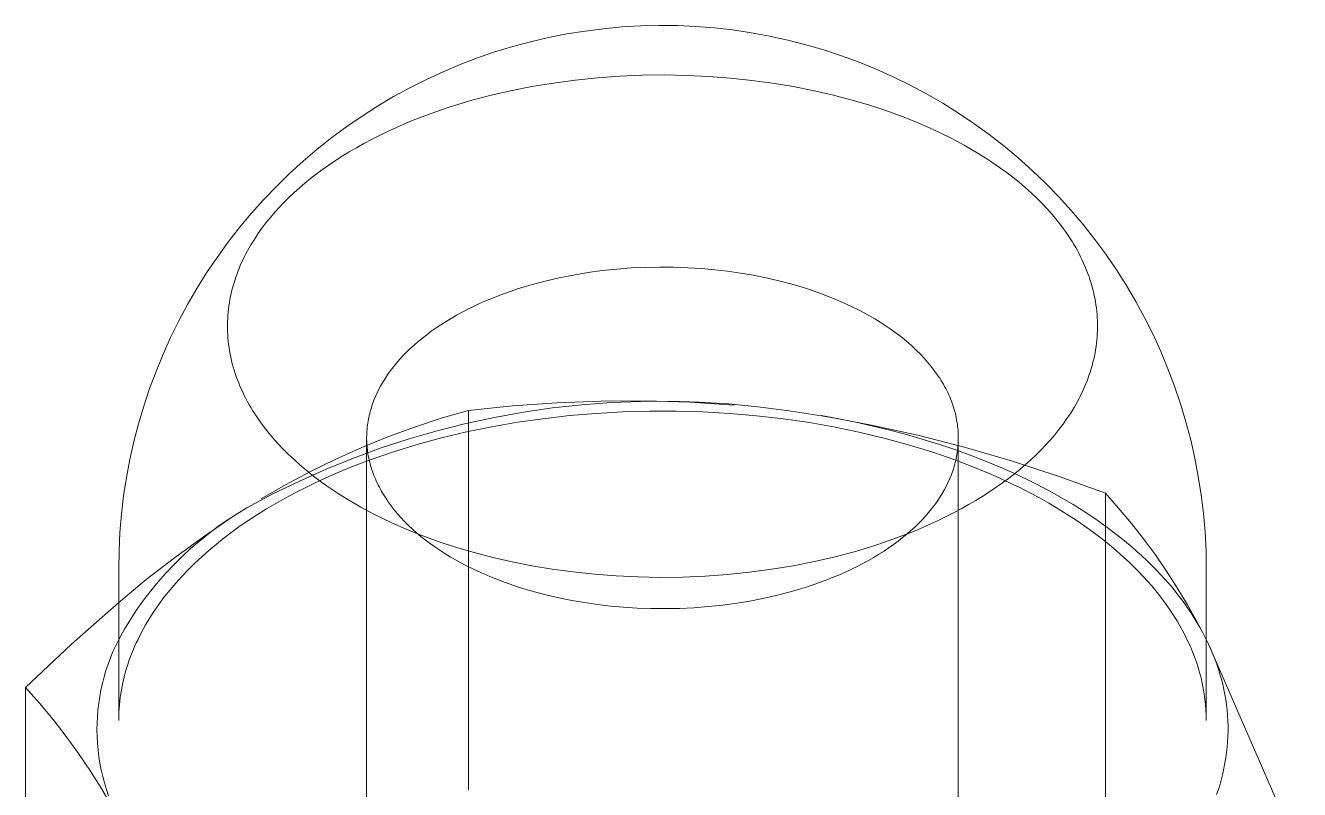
# Model space of a CAD drawing. Header units: millimetres. Extents: x -111 to 4919, y -143 to 3304.
# Drawn here: x 4449.55 to 4464.19, y 1405.03 to 1413.81 of the extents above; entities that cross this region are included whole.
import ezdxf

# ---------------------------------------------------------------- set-up
doc = ezdxf.new("R2010")
doc.units = ezdxf.units.MM
doc.layers.add('ZANO_R', color=7, linetype='Continuous', lineweight=0)

msp = doc.modelspace()

# ---------------------------------------------------------------- linework, layer by layer
at = {"layer": 'ZANO_R'}
for p, q in [((4456.403, 1413.79), (4456.616, 1413.802)), ((4456.616, 1413.802), (4456.828, 1413.807)), ((4456.828, 1413.807), (4457.041, 1413.805)), ((4457.041, 1413.805), (4457.254, 1413.795)), ((4455.354, 1413.62), (4455.561, 1413.668)), ((4455.561, 1413.668), (4455.77, 1413.709)), ((4455.77, 1413.709), (4455.98, 1413.743)), ((4455.98, 1413.743), (4456.191, 1413.77)), ((4456.191, 1413.77), (4456.403, 1413.79)), ((4457.254, 1413.795), (4457.466, 1413.779)), ((4457.466, 1413.779), (4457.677, 1413.755)), ((4457.677, 1413.755), (4457.89, 1413.723)), ((4457.89, 1413.723), (4458.101, 1413.685)), ((4458.101, 1413.685), (4458.31, 1413.639)), ((4454.945, 1413.503), (4455.149, 1413.565)), ((4455.149, 1413.565), (4455.354, 1413.62)), ((4458.31, 1413.639), (4458.518, 1413.586)), ((4458.518, 1413.586), (4458.724, 1413.526)), ((4458.724, 1413.526), (4458.927, 1413.459)), ((4454.545, 1413.358), (4454.744, 1413.434)), ((4454.744, 1413.434), (4454.945, 1413.503)), ((4458.927, 1413.459), (4459.129, 1413.385)), ((4459.129, 1413.385), (4459.327, 1413.304)), ((4454.156, 1413.187), (4454.349, 1413.276)), ((4454.349, 1413.276), (4454.545, 1413.358)), ((4456.379, 1413.224), (4456.123, 1413.205)), ((4456.636, 1413.235), (4456.379, 1413.224)), ((4456.893, 1413.238), (4456.636, 1413.235)), ((4457.148, 1413.233), (4456.893, 1413.238)), ((4457.401, 1413.221), (4457.148, 1413.233)), ((4457.651, 1413.202), (4457.401, 1413.221)), ((4459.327, 1413.304), (4459.523, 1413.216)), ((4459.523, 1413.216), (4459.716, 1413.122)), ((4453.779, 1412.989), (4453.966, 1413.091)), ((4453.966, 1413.091), (4454.156, 1413.187)), ((4455.368, 1413.104), (4455.124, 1413.056)), ((4455.616, 1413.145), (4455.368, 1413.104)), ((4455.868, 1413.179), (4455.616, 1413.145)), ((4456.123, 1413.205), (4455.868, 1413.179)), ((4457.896, 1413.176), (4457.651, 1413.202)), ((4458.136, 1413.144), (4457.896, 1413.176)), ((4458.371, 1413.105), (4458.136, 1413.144)), ((4458.599, 1413.06), (4458.371, 1413.105)), ((4459.716, 1413.122), (4459.905, 1413.021)), ((4453.596, 1412.881), (4453.779, 1412.989)), ((4454.654, 1412.939), (4454.429, 1412.87)), ((4454.886, 1413.001), (4454.654, 1412.939)), ((4455.124, 1413.056), (4454.886, 1413.001)), ((4458.82, 1413.009), (4458.599, 1413.06)), ((4459.034, 1412.954), (4458.82, 1413.009)), ((4459.239, 1412.893), (4459.034, 1412.954)), ((4459.905, 1413.021), (4460.091, 1412.913)), ((4453.417, 1412.766), (4453.596, 1412.881)), ((4454.213, 1412.796), (4454.108, 1412.757)), ((4454.32, 1412.834), (4454.213, 1412.796)), ((4454.429, 1412.87), (4454.32, 1412.834)), ((4459.437, 1412.828), (4459.239, 1412.893)), ((4459.625, 1412.76), (4459.437, 1412.828)), ((4460.091, 1412.913), (4460.272, 1412.8)), ((4460.272, 1412.8), (4460.45, 1412.68)), ((4453.07, 1412.519), (4453.241, 1412.645)), ((4453.241, 1412.645), (4453.417, 1412.766)), ((4453.806, 1412.632), (4453.71, 1412.588)), ((4453.904, 1412.675), (4453.806, 1412.632)), ((4454.005, 1412.717), (4453.904, 1412.675)), ((4454.108, 1412.757), (4454.005, 1412.717)), ((4459.809, 1412.687), (4459.625, 1412.76)), ((4459.989, 1412.607), (4459.809, 1412.687)), ((4460.45, 1412.68), (4460.624, 1412.554)), ((4452.903, 1412.387), (4453.07, 1412.519)), ((4453.526, 1412.497), (4453.438, 1412.45)), ((4453.617, 1412.543), (4453.526, 1412.497)), ((4453.71, 1412.588), (4453.617, 1412.543)), ((4460.078, 1412.565), (4459.989, 1412.607)), ((4460.166, 1412.522), (4460.078, 1412.565)), ((4460.253, 1412.477), (4460.166, 1412.522)), ((4460.624, 1412.554), (4460.793, 1412.422)), ((4452.741, 1412.249), (4452.903, 1412.387)), ((4453.269, 1412.354), (4453.188, 1412.304)), ((4453.352, 1412.402), (4453.269, 1412.354)), ((4453.438, 1412.45), (4453.352, 1412.402)), ((4460.339, 1412.43), (4460.253, 1412.477)), ((4460.423, 1412.382), (4460.339, 1412.43)), ((4460.506, 1412.333), (4460.423, 1412.382)), ((4460.793, 1412.422), (4460.958, 1412.285)), ((4452.584, 1412.106), (4452.741, 1412.249)), ((4453.035, 1412.203), (4452.962, 1412.152)), ((4453.11, 1412.254), (4453.035, 1412.203)), ((4453.188, 1412.304), (4453.11, 1412.254)), ((4460.587, 1412.282), (4460.506, 1412.333)), ((4460.667, 1412.229), (4460.587, 1412.282)), ((4460.745, 1412.175), (4460.667, 1412.229)), ((4460.958, 1412.285), (4461.118, 1412.142)), ((4452.432, 1411.957), (4452.584, 1412.106)), ((4452.825, 1412.048), (4452.76, 1411.995)), ((4452.892, 1412.1), (4452.825, 1412.048)), ((4452.962, 1412.152), (4452.892, 1412.1)), ((4460.821, 1412.12), (4460.745, 1412.175)), ((4460.896, 1412.063), (4460.821, 1412.12)), ((4460.968, 1412.005), (4460.896, 1412.063)), ((4461.118, 1412.142), (4461.272, 1411.994)), ((4452.284, 1411.803), (4452.432, 1411.957)), ((4452.698, 1411.942), (4452.638, 1411.888)), ((4452.76, 1411.995), (4452.698, 1411.942)), ((4461.038, 1411.946), (4460.968, 1412.005)), ((4461.106, 1411.885), (4461.038, 1411.946)), ((4461.272, 1411.994), (4461.422, 1411.84)), ((4452.142, 1411.645), (4452.284, 1411.803)), ((4452.522, 1411.776), (4452.467, 1411.719)), ((4452.579, 1411.833), (4452.522, 1411.776)), ((4452.638, 1411.888), (4452.579, 1411.833)), ((4461.171, 1411.823), (4461.106, 1411.885)), ((4461.234, 1411.76), (4461.171, 1411.823)), ((4461.294, 1411.696), (4461.234, 1411.76)), ((4461.422, 1411.84), (4461.566, 1411.681)), ((4452.006, 1411.482), (4452.142, 1411.645)), ((4452.414, 1411.66), (4452.363, 1411.6)), ((4452.467, 1411.719), (4452.414, 1411.66)), ((4461.352, 1411.631), (4461.294, 1411.696)), ((4461.407, 1411.564), (4461.352, 1411.631)), ((4461.566, 1411.681), (4461.705, 1411.518)), ((4451.875, 1411.314), (4452.006, 1411.482)), ((4452.266, 1411.477), (4452.221, 1411.414)), ((4452.313, 1411.539), (4452.266, 1411.477)), ((4452.363, 1411.6), (4452.313, 1411.539)), ((4461.459, 1411.497), (4461.407, 1411.564)), ((4461.509, 1411.429), (4461.459, 1411.497)), ((4461.705, 1411.518), (4461.838, 1411.349)), ((4451.75, 1411.142), (4451.875, 1411.314)), ((4452.179, 1411.349), (4452.138, 1411.284)), ((4452.221, 1411.414), (4452.179, 1411.349)), ((4461.532, 1411.394), (4461.509, 1411.429)), ((4461.555, 1411.359), (4461.532, 1411.394)), ((4461.577, 1411.324), (4461.555, 1411.359)), ((4461.599, 1411.289), (4461.577, 1411.324)), ((4461.838, 1411.349), (4461.965, 1411.177)), ((4452.083, 1411.184), (4452.066, 1411.15)), ((4452.101, 1411.217), (4452.083, 1411.184)), ((4452.119, 1411.251), (4452.101, 1411.217)), ((4452.138, 1411.284), (4452.119, 1411.251)), ((4461.619, 1411.254), (4461.599, 1411.289)), ((4461.639, 1411.219), (4461.619, 1411.254)), ((4461.658, 1411.183), (4461.639, 1411.219)), ((4461.676, 1411.147), (4461.658, 1411.183)), ((4461.965, 1411.177), (4462.087, 1411)), ((4451.631, 1410.965), (4451.75, 1411.142)), ((4452.018, 1411.048), (4452.004, 1411.013)), ((4452.033, 1411.082), (4452.018, 1411.048)), ((4452.049, 1411.116), (4452.033, 1411.082)), ((4452.066, 1411.15), (4452.049, 1411.116)), ((4456.345, 1411.007), (4456.511, 1411.02)), ((4456.511, 1411.02), (4456.677, 1411.027)), ((4456.677, 1411.027), (4456.841, 1411.03)), ((4456.841, 1411.03), (4457.002, 1411.029)), ((4457.002, 1411.029), (4457.161, 1411.023)), ((4457.161, 1411.023), (4457.317, 1411.013)), ((4461.694, 1411.111), (4461.676, 1411.147)), ((4461.71, 1411.075), (4461.694, 1411.111)), ((4461.726, 1411.039), (4461.71, 1411.075)), ((4461.741, 1411.003), (4461.726, 1411.039)), ((4451.518, 1410.785), (4451.631, 1410.965)), ((4451.953, 1410.873), (4451.942, 1410.837)), ((4451.964, 1410.908), (4451.953, 1410.873)), ((4451.977, 1410.943), (4451.964, 1410.908)), ((4451.99, 1410.978), (4451.977, 1410.943)), ((4452.004, 1411.013), (4451.99, 1410.978)), ((4455.52, 1410.869), (4455.682, 1410.907)), ((4455.682, 1410.907), (4455.846, 1410.939)), ((4455.846, 1410.939), (4456.012, 1410.967)), ((4456.012, 1410.967), (4456.178, 1410.989)), ((4456.178, 1410.989), (4456.345, 1411.007)), ((4457.317, 1411.013), (4457.47, 1411)), ((4457.47, 1411), (4457.618, 1410.982)), ((4457.618, 1410.982), (4457.766, 1410.961)), ((4457.766, 1410.961), (4457.913, 1410.936)), ((4457.913, 1410.936), (4458.062, 1410.906)), ((4458.062, 1410.906), (4458.209, 1410.872)), ((4458.209, 1410.872), (4458.356, 1410.833)), ((4461.755, 1410.966), (4461.741, 1411.003)), ((4461.769, 1410.93), (4461.755, 1410.966)), ((4461.781, 1410.893), (4461.769, 1410.93)), ((4461.793, 1410.856), (4461.781, 1410.893)), ((4462.087, 1411), (4462.202, 1410.819)), ((4451.412, 1410.601), (4451.518, 1410.785)), ((4451.913, 1410.73), (4451.906, 1410.694)), ((4451.922, 1410.766), (4451.913, 1410.73)), ((4451.932, 1410.802), (4451.922, 1410.766)), ((4451.942, 1410.837), (4451.932, 1410.802)), ((4454.98, 1410.699), (4455.054, 1410.727)), ((4455.054, 1410.727), (4455.129, 1410.754)), ((4455.129, 1410.754), (4455.205, 1410.779)), ((4455.205, 1410.779), (4455.282, 1410.803)), ((4455.282, 1410.803), (4455.361, 1410.826)), ((4455.361, 1410.826), (4455.52, 1410.869)), ((4458.356, 1410.833), (4458.502, 1410.79)), ((4458.502, 1410.79), (4458.646, 1410.742)), ((4458.646, 1410.742), (4458.717, 1410.716)), ((4461.804, 1410.819), (4461.793, 1410.856)), ((4461.814, 1410.783), (4461.804, 1410.819)), ((4461.823, 1410.746), (4461.814, 1410.783)), ((4461.832, 1410.709), (4461.823, 1410.746)), ((4462.202, 1410.819), (4462.31, 1410.634)), ((4451.311, 1410.413), (4451.412, 1410.601)), ((4451.887, 1410.585), (4451.882, 1410.548)), ((4451.892, 1410.621), (4451.887, 1410.585)), ((4451.899, 1410.658), (4451.892, 1410.621)), ((4451.906, 1410.694), (4451.899, 1410.658)), ((4454.632, 1410.545), (4454.699, 1410.578)), ((4454.699, 1410.578), (4454.767, 1410.61)), ((4454.767, 1410.61), (4454.837, 1410.641)), ((4454.837, 1410.641), (4454.908, 1410.67)), ((4454.908, 1410.67), (4454.98, 1410.699)), ((4458.717, 1410.716), (4458.787, 1410.689)), ((4458.787, 1410.689), (4458.856, 1410.661)), ((4458.856, 1410.661), (4458.924, 1410.632)), ((4458.924, 1410.632), (4458.992, 1410.601)), ((4458.992, 1410.601), (4459.058, 1410.57)), ((4461.839, 1410.672), (4461.832, 1410.709)), ((4461.846, 1410.634), (4461.839, 1410.672)), ((4461.852, 1410.597), (4461.846, 1410.634)), ((4461.857, 1410.56), (4461.852, 1410.597)), ((4462.31, 1410.634), (4462.413, 1410.445)), ((4451.873, 1410.438), (4451.871, 1410.401)), ((4451.875, 1410.475), (4451.873, 1410.438)), ((4451.878, 1410.512), (4451.875, 1410.475)), ((4451.882, 1410.548), (4451.878, 1410.512)), ((4454.382, 1410.405), (4454.442, 1410.441)), ((4454.442, 1410.441), (4454.504, 1410.477)), ((4454.504, 1410.477), (4454.567, 1410.511)), ((4454.567, 1410.511), (4454.632, 1410.545)), ((4459.058, 1410.57), (4459.123, 1410.538)), ((4459.123, 1410.538), (4459.187, 1410.504)), ((4459.187, 1410.504), (4459.25, 1410.469)), ((4459.25, 1410.469), (4459.311, 1410.434)), ((4459.311, 1410.434), (4459.371, 1410.397)), ((4461.861, 1410.523), (4461.857, 1410.56)), ((4461.865, 1410.486), (4461.861, 1410.523)), ((4461.867, 1410.449), (4461.865, 1410.486)), ((4461.869, 1410.412), (4461.867, 1410.449)), ((4462.413, 1410.445), (4462.509, 1410.254)), ((4451.217, 1410.222), (4451.311, 1410.413)), ((4451.871, 1410.401), (4451.87, 1410.364)), ((4451.87, 1410.364), (4451.87, 1410.327)), ((4451.87, 1410.327), (4451.871, 1410.29)), ((4451.871, 1410.29), (4451.873, 1410.253)), ((4454.161, 1410.253), (4454.213, 1410.292)), ((4454.213, 1410.292), (4454.268, 1410.331)), ((4454.268, 1410.331), (4454.324, 1410.368)), ((4454.324, 1410.368), (4454.382, 1410.405)), ((4459.371, 1410.397), (4459.43, 1410.36)), ((4459.43, 1410.36), (4459.486, 1410.321)), ((4459.486, 1410.321), (4459.542, 1410.282)), ((4461.868, 1410.264), (4461.869, 1410.301)), ((4461.87, 1410.375), (4461.869, 1410.412)), ((4461.869, 1410.301), (4461.87, 1410.338)), ((4461.87, 1410.338), (4461.87, 1410.375)), ((4451.13, 1410.028), (4451.217, 1410.222)), ((4451.873, 1410.253), (4451.876, 1410.216)), ((4451.876, 1410.216), (4451.879, 1410.179)), ((4451.879, 1410.179), (4451.883, 1410.142)), ((4451.883, 1410.142), (4451.888, 1410.105)), ((4454.015, 1410.133), (4454.062, 1410.174)), ((4454.062, 1410.174), (4454.11, 1410.214)), ((4454.11, 1410.214), (4454.161, 1410.253)), ((4459.542, 1410.282), (4459.595, 1410.242)), ((4459.595, 1410.242), (4459.647, 1410.201)), ((4459.647, 1410.201), (4459.697, 1410.159)), ((4459.697, 1410.159), (4459.745, 1410.116)), ((4461.854, 1410.117), (4461.859, 1410.154)), ((4461.859, 1410.154), (4461.863, 1410.19)), ((4461.863, 1410.19), (4461.866, 1410.227)), ((4461.866, 1410.227), (4461.868, 1410.264)), ((4462.509, 1410.254), (4462.598, 1410.059)), ((4451.049, 1409.831), (4451.13, 1410.028)), ((4451.888, 1410.105), (4451.894, 1410.068)), ((4451.894, 1410.068), (4451.901, 1410.031)), ((4451.901, 1410.031), (4451.909, 1409.993)), ((4451.909, 1409.993), (4451.917, 1409.956)), ((4453.849, 1409.968), (4453.887, 1410.01)), ((4453.887, 1410.01), (4453.928, 1410.051)), ((4453.928, 1410.051), (4453.971, 1410.093)), ((4453.971, 1410.093), (4454.015, 1410.133)), ((4459.745, 1410.116), (4459.791, 1410.073)), ((4459.791, 1410.073), (4459.835, 1410.029)), ((4459.835, 1410.029), (4459.877, 1409.984)), ((4461.827, 1409.972), (4461.835, 1410.008)), ((4461.835, 1410.008), (4461.842, 1410.044)), ((4461.842, 1410.044), (4461.848, 1410.081)), ((4461.848, 1410.081), (4461.854, 1410.117)), ((4462.598, 1410.059), (4462.68, 1409.861)), ((4451.917, 1409.956), (4451.926, 1409.92)), ((4451.926, 1409.92), (4451.936, 1409.883)), ((4451.936, 1409.883), (4451.947, 1409.846)), ((4451.947, 1409.846), (4451.959, 1409.809)), ((4453.745, 1409.841), (4453.778, 1409.883)), ((4453.778, 1409.883), (4453.812, 1409.926)), ((4453.812, 1409.926), (4453.849, 1409.968)), ((4459.877, 1409.984), (4459.917, 1409.939)), ((4459.917, 1409.939), (4459.955, 1409.893)), ((4459.955, 1409.893), (4459.99, 1409.847)), ((4459.99, 1409.847), (4460.024, 1409.801)), ((4461.788, 1409.829), (4461.799, 1409.865)), ((4461.799, 1409.865), (4461.809, 1409.9)), ((4461.809, 1409.9), (4461.818, 1409.936)), ((4461.818, 1409.936), (4461.827, 1409.972)), ((4462.68, 1409.861), (4462.756, 1409.66)), ((4450.975, 1409.633), (4451.049, 1409.831)), ((4451.959, 1409.809), (4451.972, 1409.772)), ((4451.972, 1409.772), (4451.985, 1409.736)), ((4451.985, 1409.736), (4451.999, 1409.699)), ((4451.999, 1409.699), (4452.014, 1409.663)), ((4453.634, 1409.67), (4453.659, 1409.713)), ((4453.659, 1409.713), (4453.686, 1409.755)), ((4453.686, 1409.755), (4453.714, 1409.798)), ((4453.714, 1409.798), (4453.745, 1409.841)), ((4460.024, 1409.801), (4460.04, 1409.777)), ((4460.04, 1409.777), (4460.056, 1409.754)), ((4460.056, 1409.754), (4460.071, 1409.73)), ((4460.071, 1409.73), (4460.085, 1409.707)), ((4460.085, 1409.707), (4460.099, 1409.683)), ((4461.737, 1409.689), (4461.751, 1409.724)), ((4461.751, 1409.724), (4461.764, 1409.759)), ((4461.764, 1409.759), (4461.776, 1409.794)), ((4461.776, 1409.794), (4461.788, 1409.829)), ((4450.908, 1409.432), (4450.975, 1409.633)), ((4452.014, 1409.663), (4452.03, 1409.627)), ((4452.03, 1409.627), (4452.047, 1409.591)), ((4452.047, 1409.591), (4452.064, 1409.555)), ((4452.064, 1409.555), (4452.082, 1409.519)), ((4453.571, 1409.542), (4453.59, 1409.584)), ((4453.59, 1409.584), (4453.611, 1409.627)), ((4453.611, 1409.627), (4453.634, 1409.67)), ((4460.099, 1409.683), (4460.112, 1409.659)), ((4460.112, 1409.659), (4460.125, 1409.635)), ((4460.125, 1409.635), (4460.137, 1409.611)), ((4460.137, 1409.611), (4460.149, 1409.587)), ((4460.149, 1409.587), (4460.16, 1409.563)), ((4460.16, 1409.563), (4460.171, 1409.539)), ((4461.658, 1409.518), (4461.675, 1409.552)), ((4461.675, 1409.552), (4461.691, 1409.586)), ((4461.691, 1409.586), (4461.707, 1409.62)), ((4461.707, 1409.62), (4461.722, 1409.654)), ((4461.722, 1409.654), (4461.737, 1409.689)), ((4462.756, 1409.66), (4462.825, 1409.457)), ((4450.848, 1409.229), (4450.908, 1409.432)), ((4452.082, 1409.519), (4452.101, 1409.483)), ((4452.101, 1409.483), (4452.121, 1409.448)), ((4452.121, 1409.448), (4452.142, 1409.413)), ((4452.142, 1409.413), (4452.163, 1409.378)), ((4453.517, 1409.392), (4453.524, 1409.414)), ((4453.524, 1409.414), (4453.53, 1409.435)), ((4453.53, 1409.435), (4453.538, 1409.457)), ((4453.538, 1409.457), (4453.546, 1409.478)), ((4453.546, 1409.478), (4453.554, 1409.499)), ((4453.554, 1409.499), (4453.571, 1409.542)), ((4455.147, 1409.435), (4454.64, 1409.383)), ((4455.656, 1409.471), (4455.147, 1409.435)), ((4455.272, 1409.363), (4455.606, 1409.411)), ((4455.606, 1409.411), (4455.942, 1409.448)), ((4456.165, 1409.49), (4455.656, 1409.471)), ((4455.942, 1409.448), (4456.279, 1409.473)), ((4456.675, 1409.492), (4456.165, 1409.49)), ((4456.279, 1409.473), (4456.617, 1409.487)), ((4456.617, 1409.487), (4456.955, 1409.489)), ((4457.185, 1409.477), (4456.675, 1409.492)), ((4456.955, 1409.489), (4457.292, 1409.479)), ((4457.694, 1409.445), (4457.185, 1409.477)), ((4457.292, 1409.479), (4457.629, 1409.458)), ((4457.629, 1409.458), (4457.966, 1409.425)), ((4457.966, 1409.425), (4458.301, 1409.381)), ((4460.171, 1409.539), (4460.181, 1409.515)), ((4460.181, 1409.515), (4460.19, 1409.491)), ((4460.19, 1409.491), (4460.199, 1409.467)), ((4460.199, 1409.467), (4460.207, 1409.443)), ((4460.207, 1409.443), (4460.215, 1409.419)), ((4460.215, 1409.419), (4460.223, 1409.395)), ((4461.562, 1409.353), (4461.602, 1409.418)), ((4461.602, 1409.418), (4461.621, 1409.451)), ((4461.621, 1409.451), (4461.64, 1409.485)), ((4461.64, 1409.485), (4461.658, 1409.518)), ((4462.825, 1409.457), (4462.886, 1409.251)), ((4452.163, 1409.378), (4452.185, 1409.343)), ((4452.185, 1409.343), (4452.208, 1409.308)), ((4452.208, 1409.308), (4452.232, 1409.274)), ((4452.232, 1409.274), (4452.281, 1409.205)), ((4453.486, 1409.258), (4453.49, 1409.281)), ((4453.49, 1409.281), (4453.495, 1409.303)), ((4453.495, 1409.303), (4453.5, 1409.326)), ((4453.5, 1409.326), (4453.505, 1409.348)), ((4453.505, 1409.348), (4453.511, 1409.37)), ((4453.511, 1409.37), (4453.517, 1409.392)), ((4454.328, 1409.292), (4454.019, 1409.191)), ((4454.64, 1409.383), (4454.328, 1409.292)), ((4454.609, 1409.232), (4454.939, 1409.303)), ((4454.64, 1405.024), (4454.64, 1409.383)), ((4454.939, 1409.303), (4455.272, 1409.363)), ((4455.5, 1409.288), (4455.202, 1409.246)), ((4455.802, 1409.323), (4455.5, 1409.288)), ((4456.106, 1409.348), (4455.802, 1409.323)), ((4456.412, 1409.366), (4456.106, 1409.348)), ((4456.719, 1409.374), (4456.412, 1409.366)), ((4457.027, 1409.374), (4456.719, 1409.374)), ((4457.335, 1409.366), (4457.027, 1409.374)), ((4457.643, 1409.348), (4457.335, 1409.366)), ((4457.951, 1409.322), (4457.643, 1409.348)), ((4458.256, 1409.286), (4457.951, 1409.322)), ((4458.559, 1409.243), (4458.256, 1409.286)), ((4458.301, 1409.381), (4458.499, 1409.353)), ((4458.499, 1409.353), (4458.697, 1409.321)), ((4459.253, 1409.219), (4458.697, 1409.323)), ((4458.697, 1409.321), (4458.895, 1409.286)), ((4458.895, 1409.286), (4459.092, 1409.247)), ((4460.223, 1409.395), (4460.229, 1409.371)), ((4460.229, 1409.371), (4460.236, 1409.347)), ((4460.236, 1409.347), (4460.241, 1409.323)), ((4460.241, 1409.323), (4460.247, 1409.299)), ((4460.247, 1409.299), (4460.251, 1409.275)), ((4460.251, 1409.275), (4460.255, 1409.251)), ((4461.474, 1409.225), (4461.519, 1409.289)), ((4461.519, 1409.289), (4461.562, 1409.353)), ((4450.795, 1409.025), (4450.848, 1409.229)), ((4452.281, 1409.205), (4452.333, 1409.138)), ((4452.333, 1409.138), (4452.388, 1409.071)), ((4453.471, 1409.121), (4453.473, 1409.144)), ((4453.471, 1409.097), (4453.471, 1409.121)), ((4453.473, 1409.144), (4453.475, 1409.167)), ((4453.475, 1409.167), (4453.477, 1409.19)), ((4453.477, 1409.19), (4453.48, 1409.213)), ((4453.48, 1409.213), (4453.483, 1409.236)), ((4453.483, 1409.236), (4453.486, 1409.258)), ((4454.019, 1409.191), (4453.714, 1409.079)), ((4453.957, 1409.056), (4454.282, 1409.15)), ((4454.282, 1409.15), (4454.609, 1409.232)), ((4454.617, 1409.135), (4454.331, 1409.067)), ((4454.907, 1409.194), (4454.617, 1409.135)), ((4455.202, 1409.246), (4454.907, 1409.194)), ((4458.855, 1409.19), (4458.559, 1409.243)), ((4459.146, 1409.13), (4458.855, 1409.19)), ((4459.092, 1409.247), (4459.288, 1409.203)), ((4459.43, 1409.061), (4459.146, 1409.13)), ((4459.804, 1409.097), (4459.253, 1409.219)), ((4459.288, 1409.203), (4459.483, 1409.156)), ((4459.483, 1409.156), (4459.676, 1409.105)), ((4460.255, 1409.251), (4460.259, 1409.227)), ((4460.259, 1409.227), (4460.262, 1409.203)), ((4460.262, 1409.203), (4460.265, 1409.179)), ((4460.265, 1409.179), (4460.267, 1409.155)), ((4460.267, 1409.155), (4460.268, 1409.132)), ((4460.268, 1409.132), (4460.27, 1409.108)), ((4461.378, 1409.102), (4461.427, 1409.163)), ((4461.427, 1409.163), (4461.474, 1409.225)), ((4462.886, 1409.251), (4462.941, 1409.044)), ((4450.749, 1408.818), (4450.795, 1409.025)), ((4452.388, 1409.071), (4452.446, 1409.006)), ((4452.446, 1409.006), (4452.507, 1408.942)), ((4453.714, 1409.079), (4453.413, 1408.956)), ((4453.47, 1409.074), (4453.471, 1409.097)), ((4453.47, 1409.05), (4453.47, 1409.074)), ((4453.47, 1400.776), (4453.47, 1409.05)), ((4453.471, 1409.027), (4453.47, 1409.05)), ((4453.472, 1409.003), (4453.471, 1409.027)), ((4453.474, 1408.98), (4453.472, 1409.003)), ((4453.476, 1408.956), (4453.474, 1408.98)), ((4453.636, 1408.951), (4453.957, 1409.056)), ((4454.051, 1408.991), (4453.777, 1408.907)), ((4454.331, 1409.067), (4454.051, 1408.991)), ((4459.708, 1408.985), (4459.43, 1409.061)), ((4459.676, 1409.105), (4459.867, 1409.05)), ((4459.978, 1408.902), (4459.708, 1408.985)), ((4460.351, 1408.957), (4459.804, 1409.097)), ((4459.867, 1409.05), (4460.055, 1408.991)), ((4460.055, 1408.991), (4460.241, 1408.929)), ((4460.266, 1408.968), (4460.264, 1408.945)), ((4460.268, 1408.991), (4460.266, 1408.968)), ((4460.269, 1409.014), (4460.268, 1408.991)), ((4460.27, 1409.038), (4460.269, 1409.014)), ((4460.27, 1409.108), (4460.27, 1409.085)), ((4460.27, 1409.085), (4460.27, 1409.061)), ((4460.27, 1409.061), (4460.27, 1409.038)), ((4460.27, 1408.991), (4460.27, 1400.776)), ((4461.218, 1408.926), (4461.273, 1408.983)), ((4461.273, 1408.983), (4461.327, 1409.042)), ((4461.327, 1409.042), (4461.378, 1409.102)), ((4462.941, 1409.044), (4462.988, 1408.835)), ((4452.507, 1408.942), (4452.569, 1408.879)), ((4452.569, 1408.879), (4452.635, 1408.817)), ((4453.117, 1408.823), (4452.825, 1408.68)), ((4453.005, 1408.709), (4453.318, 1408.835)), ((4453.413, 1408.956), (4453.117, 1408.823)), ((4453.318, 1408.835), (4453.636, 1408.951)), ((4453.478, 1408.932), (4453.476, 1408.956)), ((4453.481, 1408.908), (4453.478, 1408.932)), ((4453.485, 1408.884), (4453.481, 1408.908)), ((4453.489, 1408.86), (4453.485, 1408.884)), ((4453.494, 1408.836), (4453.489, 1408.86)), ((4453.499, 1408.812), (4453.494, 1408.836)), ((4453.777, 1408.907), (4453.509, 1408.814)), ((4460.24, 1408.811), (4459.978, 1408.902)), ((4460.241, 1408.929), (4460.424, 1408.862)), ((4460.246, 1408.832), (4460.241, 1408.809)), ((4460.25, 1408.854), (4460.246, 1408.832)), ((4460.254, 1408.877), (4460.25, 1408.854)), ((4460.258, 1408.899), (4460.254, 1408.877)), ((4460.261, 1408.922), (4460.258, 1408.899)), ((4460.264, 1408.945), (4460.261, 1408.922)), ((4460.894, 1408.799), (4460.351, 1408.957)), ((4460.424, 1408.862), (4460.603, 1408.792)), ((4461.103, 1408.814), (4461.161, 1408.869)), ((4461.161, 1408.869), (4461.218, 1408.926)), ((4462.988, 1408.835), (4463.028, 1408.624)), ((4450.71, 1408.61), (4450.749, 1408.818)), ((4452.825, 1408.68), (4452.538, 1408.527)), ((4452.635, 1408.817), (4452.703, 1408.756)), ((4452.697, 1408.571), (4453.005, 1408.709)), ((4452.703, 1408.756), (4452.773, 1408.697)), ((4452.773, 1408.697), (4452.845, 1408.639)), ((4453.249, 1408.714), (4453.124, 1408.662)), ((4453.378, 1408.765), (4453.249, 1408.714)), ((4453.509, 1408.814), (4453.378, 1408.765)), ((4453.505, 1408.788), (4453.499, 1408.812)), ((4453.511, 1408.764), (4453.505, 1408.788)), ((4453.518, 1408.74), (4453.511, 1408.764)), ((4453.525, 1408.716), (4453.518, 1408.74)), ((4453.533, 1408.692), (4453.525, 1408.716)), ((4453.541, 1408.668), (4453.533, 1408.692)), ((4460.203, 1408.678), (4460.195, 1408.657)), ((4460.21, 1408.7), (4460.203, 1408.678)), ((4460.217, 1408.721), (4460.21, 1408.7)), ((4460.224, 1408.743), (4460.217, 1408.721)), ((4460.23, 1408.765), (4460.224, 1408.743)), ((4460.235, 1408.787), (4460.23, 1408.765)), ((4460.241, 1408.809), (4460.235, 1408.787)), ((4460.368, 1408.762), (4460.24, 1408.811)), ((4460.494, 1408.713), (4460.368, 1408.762)), ((4460.618, 1408.661), (4460.494, 1408.713)), ((4460.603, 1408.792), (4460.778, 1408.719)), ((4460.778, 1408.719), (4460.95, 1408.641)), ((4461.431, 1408.623), (4460.894, 1408.799)), ((4460.916, 1408.655), (4460.98, 1408.707)), ((4460.98, 1408.707), (4461.043, 1408.76)), ((4461.043, 1408.76), (4461.103, 1408.814)), ((4450.677, 1408.401), (4450.71, 1408.61)), ((4452.538, 1408.527), (4452.257, 1408.365)), ((4452.393, 1408.424), (4452.697, 1408.571)), ((4452.88, 1408.552), (4452.763, 1408.495)), ((4452.845, 1408.639), (4452.919, 1408.582)), ((4453.001, 1408.608), (4452.88, 1408.552)), ((4452.919, 1408.582), (4452.995, 1408.527)), ((4452.995, 1408.527), (4453.073, 1408.473)), ((4453.124, 1408.662), (4453.001, 1408.608)), ((4453.55, 1408.644), (4453.541, 1408.668)), ((4453.56, 1408.62), (4453.55, 1408.644)), ((4453.57, 1408.596), (4453.56, 1408.62)), ((4453.58, 1408.572), (4453.57, 1408.596)), ((4453.592, 1408.548), (4453.58, 1408.572)), ((4453.603, 1408.524), (4453.592, 1408.548)), ((4460.15, 1408.551), (4460.129, 1408.508)), ((4460.169, 1408.593), (4460.15, 1408.551)), ((4460.187, 1408.636), (4460.169, 1408.593)), ((4460.195, 1408.657), (4460.187, 1408.636)), ((4460.74, 1408.607), (4460.618, 1408.661)), ((4460.706, 1408.499), (4460.778, 1408.55)), ((4460.859, 1408.552), (4460.74, 1408.607)), ((4460.778, 1408.55), (4460.848, 1408.602)), ((4460.848, 1408.602), (4460.916, 1408.655)), ((4460.976, 1408.496), (4460.859, 1408.552)), ((4460.95, 1408.641), (4461.117, 1408.561)), ((4461.117, 1408.561), (4461.279, 1408.477)), ((4461.961, 1408.43), (4461.431, 1408.623)), ((4463.028, 1408.624), (4463.061, 1408.412)), ((4450.652, 1408.191), (4450.677, 1408.401)), ((4452.094, 1408.265), (4452.393, 1408.424)), ((4452.648, 1408.436), (4452.535, 1408.376)), ((4452.763, 1408.495), (4452.648, 1408.436)), ((4453.073, 1408.473), (4453.153, 1408.42)), ((4453.153, 1408.42), (4453.235, 1408.369)), ((4453.616, 1408.5), (4453.603, 1408.524)), ((4453.628, 1408.476), (4453.616, 1408.5)), ((4453.642, 1408.452), (4453.628, 1408.476)), ((4453.655, 1408.428), (4453.642, 1408.452)), ((4453.67, 1408.405), (4453.655, 1408.428)), ((4453.685, 1408.381), (4453.67, 1408.405)), ((4453.7, 1408.358), (4453.685, 1408.381)), ((4460.081, 1408.422), (4460.055, 1408.38)), ((4460.106, 1408.465), (4460.081, 1408.422)), ((4460.129, 1408.508), (4460.106, 1408.465)), ((4460.472, 1408.349), (4460.552, 1408.398)), ((4460.552, 1408.398), (4460.63, 1408.448)), ((4460.63, 1408.448), (4460.706, 1408.499)), ((4461.091, 1408.437), (4460.976, 1408.496)), ((4461.203, 1408.377), (4461.091, 1408.437)), ((4461.279, 1408.477), (4461.437, 1408.391)), ((4461.437, 1408.391), (4461.589, 1408.301)), ((4462.113, 1408.26), (4461.961, 1408.43)), ((4461.961, 1408.43), (4461.961, 1404.071)), ((4463.061, 1408.412), (4463.087, 1408.199)), ((4451.98, 1408.196), (4452.094, 1408.265)), ((4452.32, 1408.252), (4452.216, 1408.187)), ((4452.426, 1408.315), (4452.32, 1408.252)), ((4452.535, 1408.376), (4452.426, 1408.315)), ((4453.235, 1408.369), (4453.318, 1408.32)), ((4453.318, 1408.32), (4453.402, 1408.272)), ((4453.402, 1408.272), (4453.488, 1408.225)), ((4453.716, 1408.334), (4453.7, 1408.358)), ((4453.75, 1408.288), (4453.716, 1408.334)), ((4453.786, 1408.242), (4453.75, 1408.288)), ((4453.824, 1408.196), (4453.786, 1408.242)), ((4459.963, 1408.252), (4459.928, 1408.209)), ((4459.995, 1408.294), (4459.963, 1408.252)), ((4460.026, 1408.337), (4459.995, 1408.294)), ((4460.055, 1408.38), (4460.026, 1408.337)), ((4460.214, 1408.205), (4460.303, 1408.252)), ((4460.303, 1408.252), (4460.388, 1408.3)), ((4460.388, 1408.3), (4460.472, 1408.349)), ((4461.312, 1408.316), (4461.203, 1408.377)), ((4461.419, 1408.252), (4461.312, 1408.316)), ((4461.523, 1408.188), (4461.419, 1408.252)), ((4461.589, 1408.301), (4461.736, 1408.208)), ((4462.259, 1408.085), (4462.113, 1408.26)), ((4450.635, 1407.98), (4450.652, 1408.191)), ((4451.932, 1408.162), (4451.593, 1407.931)), ((4451.758, 1408.047), (4451.868, 1408.123)), ((4451.868, 1408.123), (4451.98, 1408.196)), ((4452.115, 1408.122), (4452.018, 1408.055)), ((4452.216, 1408.187), (4452.115, 1408.122)), ((4453.488, 1408.225), (4453.574, 1408.18)), ((4453.574, 1408.18), (4453.662, 1408.137)), ((4453.662, 1408.137), (4453.751, 1408.095)), ((4453.751, 1408.095), (4453.932, 1408.015)), ((4453.864, 1408.151), (4453.824, 1408.196)), ((4453.906, 1408.106), (4453.864, 1408.151)), ((4453.95, 1408.062), (4453.906, 1408.106)), ((4459.853, 1408.125), (4459.812, 1408.084)), ((4459.892, 1408.167), (4459.853, 1408.125)), ((4459.928, 1408.209), (4459.892, 1408.167)), ((4459.934, 1408.07), (4460.03, 1408.114)), ((4460.03, 1408.114), (4460.124, 1408.159)), ((4460.124, 1408.159), (4460.214, 1408.205)), ((4461.625, 1408.121), (4461.523, 1408.188)), ((4461.724, 1408.054), (4461.625, 1408.121)), ((4461.736, 1408.208), (4461.877, 1408.113)), ((4461.877, 1408.113), (4462.012, 1408.016)), ((4463.087, 1408.199), (4463.106, 1407.986)), ((4450.624, 1407.769), (4450.635, 1407.98)), ((4451.547, 1407.882), (4451.651, 1407.966)), ((4451.651, 1407.966), (4451.758, 1408.047)), ((4451.923, 1407.986), (4451.831, 1407.917)), ((4452.018, 1408.055), (4451.923, 1407.986)), ((4453.932, 1408.015), (4454.115, 1407.942)), ((4453.996, 1408.019), (4453.95, 1408.062)), ((4454.044, 1407.976), (4453.996, 1408.019)), ((4454.094, 1407.934), (4454.044, 1407.976)), ((4454.115, 1407.942), (4454.304, 1407.874)), ((4459.528, 1407.906), (4459.633, 1407.945)), ((4459.679, 1407.961), (4459.63, 1407.921)), ((4459.633, 1407.945), (4459.736, 1407.985)), ((4459.725, 1408.001), (4459.679, 1407.961)), ((4459.77, 1408.042), (4459.725, 1408.001)), ((4459.736, 1407.985), (4459.836, 1408.027)), ((4459.812, 1408.084), (4459.77, 1408.042)), ((4459.836, 1408.027), (4459.934, 1408.07)), ((4461.82, 1407.985), (4461.724, 1408.054)), ((4461.913, 1407.914), (4461.82, 1407.985)), ((4462.012, 1408.016), (4462.141, 1407.916)), ((4462.4, 1407.906), (4462.259, 1408.085)), ((4463.106, 1407.986), (4463.117, 1407.771)), ((4451.593, 1407.931), (4451.261, 1407.69)), ((4451.348, 1407.704), (4451.446, 1407.795)), ((4451.446, 1407.795), (4451.547, 1407.882)), ((4451.743, 1407.846), (4451.657, 1407.774)), ((4451.831, 1407.917), (4451.743, 1407.846)), ((4454.145, 1407.893), (4454.094, 1407.934)), ((4454.199, 1407.853), (4454.145, 1407.893)), ((4454.254, 1407.814), (4454.199, 1407.853)), ((4454.311, 1407.775), (4454.254, 1407.814)), ((4454.304, 1407.874), (4454.501, 1407.809)), ((4454.501, 1407.809), (4454.707, 1407.749)), ((4459.087, 1407.763), (4459.311, 1407.832)), ((4459.311, 1407.832), (4459.42, 1407.868)), ((4459.473, 1407.804), (4459.417, 1407.767)), ((4459.42, 1407.868), (4459.528, 1407.906)), ((4459.527, 1407.843), (4459.473, 1407.804)), ((4459.58, 1407.882), (4459.527, 1407.843)), ((4459.63, 1407.921), (4459.58, 1407.882)), ((4462.003, 1407.842), (4461.913, 1407.914)), ((4462.09, 1407.769), (4462.003, 1407.842)), ((4462.141, 1407.916), (4462.264, 1407.814)), ((4462.264, 1407.814), (4462.323, 1407.762)), ((4462.535, 1407.722), (4462.4, 1407.906)), ((4450.62, 1407.557), (4450.624, 1407.769)), ((4451.261, 1407.69), (4450.936, 1407.438)), ((4451.253, 1407.609), (4451.348, 1407.704)), ((4451.575, 1407.702), (4451.495, 1407.628)), ((4451.657, 1407.774), (4451.575, 1407.702)), ((4454.369, 1407.738), (4454.311, 1407.775)), ((4454.429, 1407.701), (4454.369, 1407.738)), ((4454.49, 1407.666), (4454.429, 1407.701)), ((4454.553, 1407.631), (4454.49, 1407.666)), ((4454.707, 1407.749), (4454.92, 1407.693)), ((4454.92, 1407.693), (4455.141, 1407.642)), ((4458.617, 1407.646), (4458.855, 1407.701)), ((4458.855, 1407.701), (4459.087, 1407.763)), ((4459.237, 1407.658), (4459.173, 1407.624)), ((4459.299, 1407.694), (4459.237, 1407.658)), ((4459.358, 1407.73), (4459.299, 1407.694)), ((4459.417, 1407.767), (4459.358, 1407.73)), ((4462.174, 1407.694), (4462.09, 1407.769)), ((4462.232, 1407.64), (4462.174, 1407.694)), ((4462.323, 1407.762), (4462.381, 1407.71)), ((4462.381, 1407.71), (4462.437, 1407.657)), ((4462.437, 1407.657), (4462.491, 1407.605)), ((4462.664, 1407.535), (4462.535, 1407.722)), ((4463.117, 1407.771), (4463.12, 1407.557)), ((4450.62, 1405.818), (4450.62, 1407.557)), ((4451.073, 1407.412), (4451.161, 1407.512)), ((4451.161, 1407.512), (4451.253, 1407.609)), ((4451.419, 1407.552), (4451.346, 1407.476)), ((4451.495, 1407.628), (4451.419, 1407.552)), ((4454.617, 1407.597), (4454.553, 1407.631)), ((4454.682, 1407.565), (4454.617, 1407.597)), ((4454.749, 1407.534), (4454.682, 1407.565)), ((4454.816, 1407.503), (4454.749, 1407.534)), ((4454.884, 1407.474), (4454.816, 1407.503)), ((4455.141, 1407.642), (4455.37, 1407.597)), ((4455.37, 1407.597), (4455.604, 1407.558)), ((4455.604, 1407.558), (4455.844, 1407.526)), ((4455.844, 1407.526), (4456.09, 1407.5)), ((4457.618, 1407.497), (4457.872, 1407.523)), ((4457.872, 1407.523), (4458.125, 1407.557)), ((4458.125, 1407.557), (4458.373, 1407.598)), ((4458.373, 1407.598), (4458.617, 1407.646)), ((4458.974, 1407.525), (4458.904, 1407.494)), ((4459.042, 1407.557), (4458.974, 1407.525)), ((4459.108, 1407.59), (4459.042, 1407.557)), ((4459.173, 1407.624), (4459.108, 1407.59)), ((4462.288, 1407.586), (4462.232, 1407.64)), ((4462.342, 1407.531), (4462.288, 1407.586)), ((4462.394, 1407.476), (4462.342, 1407.531)), ((4462.491, 1407.605), (4462.544, 1407.551)), ((4462.544, 1407.551), (4462.595, 1407.498)), ((4462.787, 1407.343), (4462.664, 1407.535)), ((4463.12, 1407.557), (4463.12, 1405.818)), ((4450.936, 1407.438), (4450.62, 1407.177)), ((4450.988, 1407.308), (4451.073, 1407.412)), ((4451.277, 1407.399), (4451.211, 1407.321)), ((4451.346, 1407.476), (4451.277, 1407.399)), ((4454.954, 1407.446), (4454.884, 1407.474)), ((4455.024, 1407.419), (4454.954, 1407.446)), ((4455.095, 1407.393), (4455.024, 1407.419)), ((4455.238, 1407.345), (4455.095, 1407.393)), ((4456.09, 1407.5), (4456.339, 1407.481)), ((4456.339, 1407.481), (4456.592, 1407.469)), ((4456.592, 1407.469), (4456.847, 1407.464)), ((4456.847, 1407.464), (4457.104, 1407.467)), ((4457.104, 1407.467), (4457.361, 1407.478)), ((4457.361, 1407.478), (4457.618, 1407.497)), ((4458.535, 1407.356), (4458.458, 1407.332)), ((4458.611, 1407.381), (4458.535, 1407.356)), ((4458.686, 1407.408), (4458.611, 1407.381)), ((4458.76, 1407.436), (4458.686, 1407.408)), ((4458.833, 1407.465), (4458.76, 1407.436)), ((4458.904, 1407.494), (4458.833, 1407.465)), ((4462.445, 1407.421), (4462.394, 1407.476)), ((4462.493, 1407.365), (4462.445, 1407.421)), ((4462.54, 1407.309), (4462.493, 1407.365)), ((4462.595, 1407.498), (4462.644, 1407.444)), ((4462.644, 1407.444), (4462.692, 1407.389)), ((4462.692, 1407.389), (4462.738, 1407.335)), ((4450.907, 1407.202), (4450.988, 1407.308)), ((4451.148, 1407.243), (4451.088, 1407.163)), ((4451.211, 1407.321), (4451.148, 1407.243)), ((4455.384, 1407.302), (4455.238, 1407.345)), ((4455.531, 1407.263), (4455.384, 1407.302)), ((4455.679, 1407.229), (4455.531, 1407.263)), ((4455.827, 1407.199), (4455.679, 1407.229)), ((4458.059, 1407.228), (4457.895, 1407.196)), ((4458.221, 1407.266), (4458.059, 1407.228)), ((4458.38, 1407.309), (4458.221, 1407.266)), ((4458.458, 1407.332), (4458.38, 1407.309)), ((4462.585, 1407.252), (4462.54, 1407.309)), ((4462.629, 1407.196), (4462.585, 1407.252)), ((4462.738, 1407.335), (4462.782, 1407.28)), ((4462.782, 1407.28), (4462.825, 1407.225)), ((4462.904, 1407.147), (4462.787, 1407.343)), ((4462.825, 1407.225), (4462.866, 1407.17)), ((4450.62, 1407.177), (4450.076, 1406.697)), ((4450.756, 1406.981), (4450.83, 1407.093)), ((4450.83, 1407.093), (4450.907, 1407.202)), ((4451.032, 1407.082), (4450.979, 1407.001)), ((4451.088, 1407.163), (4451.032, 1407.082)), ((4455.975, 1407.174), (4455.827, 1407.199)), ((4456.122, 1407.153), (4455.975, 1407.174)), ((4456.271, 1407.135), (4456.122, 1407.153)), ((4456.423, 1407.122), (4456.271, 1407.135)), ((4456.579, 1407.112), (4456.423, 1407.122)), ((4456.738, 1407.106), (4456.579, 1407.112)), ((4456.9, 1407.105), (4456.738, 1407.106)), ((4457.064, 1407.108), (4456.9, 1407.105)), ((4457.229, 1407.115), (4457.064, 1407.108)), ((4457.395, 1407.128), (4457.229, 1407.115)), ((4457.562, 1407.146), (4457.395, 1407.128)), ((4457.729, 1407.168), (4457.562, 1407.146)), ((4457.895, 1407.196), (4457.729, 1407.168)), ((4462.67, 1407.138), (4462.629, 1407.196)), ((4462.71, 1407.081), (4462.67, 1407.138)), ((4462.748, 1407.023), (4462.71, 1407.081)), ((4462.866, 1407.17), (4462.905, 1407.114)), ((4463.015, 1406.948), (4462.904, 1407.147)), ((4462.905, 1407.114), (4462.943, 1407.059)), ((4450.686, 1406.867), (4450.756, 1406.981)), ((4450.93, 1406.919), (4450.907, 1406.877)), ((4450.954, 1406.96), (4450.93, 1406.919)), ((4450.979, 1407.001), (4450.954, 1406.96)), ((4462.784, 1406.965), (4462.748, 1407.023)), ((4462.818, 1406.906), (4462.784, 1406.965)), ((4462.943, 1407.059), (4462.979, 1407.003)), ((4462.979, 1407.003), (4463.013, 1406.947)), ((4463.013, 1406.947), (4463.046, 1406.891)), ((4450.62, 1406.751), (4450.686, 1406.867)), ((4450.863, 1406.794), (4450.842, 1406.752)), ((4450.884, 1406.836), (4450.863, 1406.794)), ((4450.907, 1406.877), (4450.884, 1406.836)), ((4462.851, 1406.847), (4462.818, 1406.906)), ((4462.881, 1406.788), (4462.851, 1406.847)), ((4462.91, 1406.729), (4462.881, 1406.788)), ((4463.046, 1406.891), (4463.077, 1406.835)), ((4463.077, 1406.835), (4463.12, 1406.751)), ((4450.076, 1406.697), (4449.549, 1406.199)), ((4450.554, 1406.611), (4450.586, 1406.681)), ((4450.586, 1406.681), (4450.62, 1406.751)), ((4450.785, 1406.626), (4450.768, 1406.583)), ((4450.803, 1406.668), (4450.785, 1406.626)), ((4450.822, 1406.71), (4450.803, 1406.668)), ((4450.842, 1406.752), (4450.822, 1406.71)), ((4462.937, 1406.669), (4462.91, 1406.729)), ((4462.962, 1406.61), (4462.937, 1406.669)), ((4463.12, 1406.751), (4463.147, 1406.695)), ((4464.192, 1404.292), (4463.136, 1406.723)), ((4463.147, 1406.695), (4463.172, 1406.639)), ((4463.172, 1406.639), (4463.196, 1406.582)), ((4450.498, 1406.467), (4450.525, 1406.54)), ((4450.525, 1406.54), (4450.554, 1406.611)), ((4450.738, 1406.503), (4450.724, 1406.462)), ((4450.753, 1406.543), (4450.738, 1406.503)), ((4450.768, 1406.583), (4450.753, 1406.543)), ((4462.986, 1406.55), (4462.962, 1406.61)), ((4463.007, 1406.49), (4462.986, 1406.55)), ((4463.027, 1406.429), (4463.007, 1406.49)), ((4463.196, 1406.582), (4463.219, 1406.526)), ((4463.219, 1406.526), (4463.24, 1406.468)), ((4450.452, 1406.32), (4450.474, 1406.394)), ((4450.474, 1406.394), (4450.498, 1406.467)), ((4450.688, 1406.339), (4450.678, 1406.297)), ((4450.699, 1406.38), (4450.688, 1406.339)), ((4450.711, 1406.421), (4450.699, 1406.38)), ((4450.724, 1406.462), (4450.711, 1406.421)), ((4463.044, 1406.369), (4463.027, 1406.429)), ((4463.06, 1406.308), (4463.044, 1406.369)), ((4463.24, 1406.468), (4463.259, 1406.411)), ((4463.259, 1406.411), (4463.277, 1406.352)), ((4463.277, 1406.352), (4463.294, 1406.294)), ((4449.549, 1406.199), (4449.711, 1406.017)), ((4449.549, 1406.199), (4449.549, 1401.84)), ((4450.416, 1406.17), (4450.433, 1406.246)), ((4450.433, 1406.246), (4450.452, 1406.32)), ((4450.659, 1406.212), (4450.651, 1406.17)), ((4450.668, 1406.255), (4450.659, 1406.212)), ((4450.678, 1406.297), (4450.668, 1406.255)), ((4463.074, 1406.247), (4463.06, 1406.308)), ((4463.086, 1406.186), (4463.074, 1406.247)), ((4463.097, 1406.125), (4463.086, 1406.186)), ((4463.294, 1406.294), (4463.309, 1406.235)), ((4463.309, 1406.235), (4463.322, 1406.176)), ((4450.39, 1406.018), (4450.402, 1406.095)), ((4450.402, 1406.095), (4450.416, 1406.17)), ((4450.633, 1406.042), (4450.629, 1406)), ((4450.638, 1406.085), (4450.633, 1406.042)), ((4450.644, 1406.128), (4450.638, 1406.085)), ((4450.651, 1406.17), (4450.644, 1406.128)), ((4463.105, 1406.064), (4463.097, 1406.125)), ((4463.112, 1406.002), (4463.105, 1406.064)), ((4463.322, 1406.176), (4463.334, 1406.117)), ((4463.334, 1406.117), (4463.344, 1406.058)), ((4463.344, 1406.058), (4463.352, 1405.998)), ((4449.711, 1406.017), (4449.867, 1405.829)), ((4450.375, 1405.865), (4450.381, 1405.942)), ((4450.381, 1405.942), (4450.39, 1406.018)), ((4450.625, 1405.957), (4450.623, 1405.914)), ((4450.629, 1406), (4450.625, 1405.957)), ((4463.116, 1405.941), (4463.112, 1406.002)), ((4463.119, 1405.879), (4463.116, 1405.941)), ((4463.352, 1405.998), (4463.359, 1405.938)), ((4463.359, 1405.938), (4463.364, 1405.878)), ((4449.867, 1405.829), (4450.016, 1405.637)), ((4450.37, 1405.711), (4450.371, 1405.788)), ((4450.371, 1405.788), (4450.375, 1405.865)), ((4463.12, 1405.818), (4463.119, 1405.879)), ((4463.364, 1405.878), (4463.368, 1405.817)), ((4463.368, 1405.817), (4463.37, 1405.757)), ((4463.37, 1405.757), (4463.37, 1405.696)), ((4450.016, 1405.637), (4450.159, 1405.439)), ((4450.372, 1405.634), (4450.37, 1405.711)), ((4450.376, 1405.557), (4450.372, 1405.634)), ((4463.369, 1405.636), (4463.365, 1405.575)), ((4463.37, 1405.696), (4463.369, 1405.636)), ((4450.383, 1405.48), (4450.376, 1405.557)), ((4450.392, 1405.403), (4450.383, 1405.48)), ((4463.354, 1405.453), (4463.345, 1405.392)), ((4463.36, 1405.514), (4463.354, 1405.453)), ((4463.365, 1405.575), (4463.36, 1405.514)), ((4450.159, 1405.439), (4450.296, 1405.237)), ((4450.404, 1405.327), (4450.392, 1405.403)), ((4450.419, 1405.251), (4450.404, 1405.327)), ((4463.335, 1405.331), (4463.323, 1405.271)), ((4463.345, 1405.392), (4463.335, 1405.331)), ((4450.296, 1405.237), (4450.426, 1405.03)), ((4450.436, 1405.176), (4450.419, 1405.251)), ((4450.456, 1405.102), (4450.436, 1405.176)), ((4463.31, 1405.21), (4463.295, 1405.149)), ((4463.323, 1405.271), (4463.31, 1405.21)), ((4450.426, 1405.03), (4450.548, 1404.819)), ((4450.478, 1405.028), (4450.456, 1405.102)), ((4450.503, 1404.955), (4450.478, 1405.028)), ((4463.259, 1405.028), (4463.238, 1404.968)), ((4463.278, 1405.089), (4463.259, 1405.028)), ((4463.295, 1405.149), (4463.278, 1405.089))]:
    msp.add_line(p, q, dxfattribs=at)

doc.saveas('drawing.dxf')
